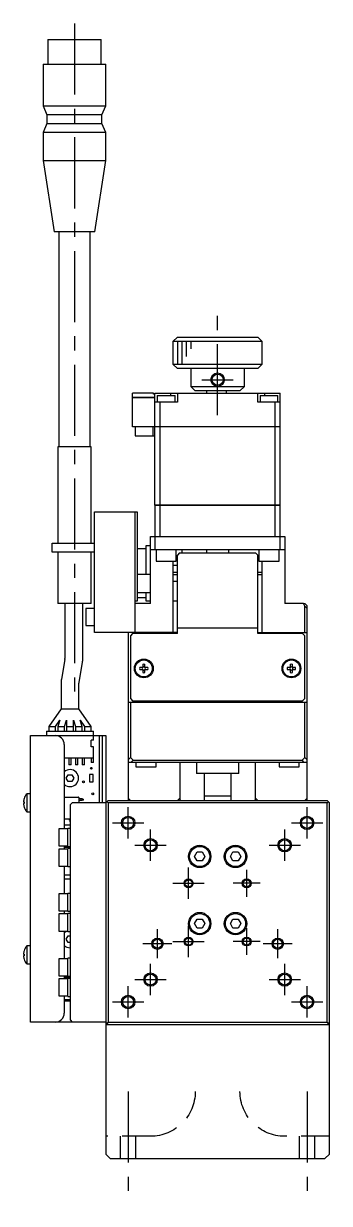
# Model space of a CAD drawing. Extents: x 0 to 729, y -8 to 650.
# Drawn here: x 279.2 to 347.6, y 0 to 263.5 of the extents above; entities that cross this region are included whole.
import ezdxf

# ---------------------------------------------------------------- set-up
doc = ezdxf.new("R2010")
doc.units = 0
doc.header["$LTSCALE"] = 0.5
doc.linetypes.add('CENTER', pattern=[50.8, 31.75, -6.35, 6.35, -6.35])
doc.linetypes.add('DASHED', pattern=[19.05, 12.7, -6.35])
for name, color, linetype in [('MSM_CENTER', 1, 'CENTER'), ('MSM_CONTINUOUS', 7, 'CONTINUOUS'), ('MSM_DASHED', 4, 'DASHED'), ('MSM_NARROW', 5, 'CONTINUOUS')]:
    doc.layers.add(name, color=color, linetype=linetype)

msp = doc.modelspace()

# ---------------------------------------------------------------- linework, layer by layer
at = {"layer": 'MSM_CENTER'}
for p, q in [((290.56, 263.55), (290.56, 112.45)), ((322.56, 176.05), (322.56, 200.5)), ((319.06, 184), (326.06, 184)), ((302.56, 81.5), (302.56, 88.5)), ((342.56, 81.5), (342.56, 88.5)), ((299.06, 85), (306.06, 85)), ((339.06, 85), (346.06, 85)), ((307.56, 76.5), (307.56, 83.5)), ((337.56, 76.5), (337.56, 83.5)), ((304.06, 80), (311.06, 80)), ((334.06, 80), (341.06, 80)), ((316.06, 68), (316.06, 75)), ((329.06, 68.5), (329.06, 74.5)), ((312.56, 71.5), (319.56, 71.5)), ((332.06, 71.5), (326.06, 71.5)), ((309.11, 54.75), (309.11, 61.25)), ((316.06, 55), (316.06, 62)), ((329.06, 55.5), (329.06, 61.5)), ((336.01, 54.75), (336.01, 61.25)), ((312.36, 58), (305.86, 58)), ((312.56, 58.5), (319.56, 58.5)), ((332.06, 58.5), (326.06, 58.5)), ((339.26, 58), (332.76, 58)), ((307.56, 46.5), (307.56, 53.5)), ((337.56, 46.5), (337.56, 53.5)), ((302.56, 41.5), (302.56, 48.5)), ((304.06, 50), (311.06, 50)), ((334.06, 50), (341.06, 50)), ((342.56, 41.5), (342.56, 48.5)), ((299.06, 45), (306.06, 45)), ((339.06, 45), (346.06, 45)), ((302.56, 25), (302.56, 0)), ((342.56, 25), (342.56, 0))]:
    msp.add_line(p, q, dxfattribs=at)
at = {"layer": 'MSM_CONTINUOUS'}
for p, q in [((284.61, 260), (296.51, 260)), ((284.61, 260), (284.61, 254.5)), ((296.51, 254.5), (296.51, 260)), ((283.56, 254.5), (297.56, 254.5)), ((283.56, 254.5), (283.56, 245.2)), ((297.56, 245.2), (297.56, 254.5)), ((283.56, 245.2), (297.56, 245.2)), ((283.56, 245.2), (284.41, 243.2)), ((296.71, 243.2), (297.56, 245.2)), ((296.71, 243.2), (284.41, 243.2)), ((284.41, 243.2), (284.41, 241.2)), ((296.71, 241.2), (296.71, 243.2)), ((284.41, 241.2), (283.56, 239.2)), ((284.41, 241.2), (296.71, 241.2)), ((297.56, 239.2), (296.71, 241.2)), ((297.56, 239.2), (283.56, 239.2)), ((283.56, 239.2), (283.56, 233)), ((297.56, 233), (297.56, 239.2)), ((283.56, 233), (297.56, 233)), ((283.56, 233), (285.99, 217)), ((295.13, 217), (297.56, 233)), ((295.13, 217), (285.99, 217)), ((287.06, 217), (287.06, 169)), ((294.06, 169), (294.06, 217)), ((313.56, 193.5), (312.56, 192.5)), ((332.56, 192.5), (312.56, 192.5)), ((312.56, 192.5), (312.56, 187.5)), ((313.56, 193.5), (331.56, 193.5)), ((332.56, 192.5), (331.56, 193.5)), ((332.56, 187.5), (332.56, 192.5)), ((312.56, 187.5), (332.56, 187.5)), ((312.56, 187.5), (313.56, 186.5)), ((331.56, 186.5), (332.56, 187.5)), ((331.56, 186.5), (313.56, 186.5)), ((316.56, 186.5), (316.56, 182.5)), ((328.56, 182.5), (328.56, 186.5)), ((317.56, 181.5), (316.56, 182.5)), ((316.56, 182.5), (328.56, 182.5)), ((328.56, 182.5), (327.56, 181.5)), ((303.56, 180), (303.56, 181)), ((308.26, 181), (303.56, 181)), ((303.56, 180), (308.56, 180)), ((303.56, 173.5), (303.56, 179.99)), ((308.56, 179.99), (303.56, 179.99)), ((303.57, 180), (303.57, 179.99)), ((308.26, 180.8), (308.26, 181)), ((308.56, 180.8), (308.26, 180.8)), ((308.56, 173.5), (308.56, 181)), ((308.56, 181), (336.56, 181)), ((309.06, 180.5), (309.06, 179)), ((309.06, 180.5), (313.06, 180.5)), ((312.06, 181), (312.06, 180.5)), ((313.06, 179), (313.06, 180.5)), ((313.56, 181), (313.56, 179)), ((327.56, 181.5), (317.56, 181.5)), ((320.06, 181.5), (320.06, 181)), ((324.56, 181), (324.56, 181.5)), ((331.56, 179), (331.56, 181)), ((332.06, 180.5), (332.06, 179)), ((332.06, 180.5), (336.06, 180.5)), ((333.06, 181), (333.06, 180.5)), ((336.06, 179), (336.06, 180.5)), ((336.56, 173.5), (336.56, 181)), ((313.56, 179), (308.56, 179)), ((309.72, 173.5), (309.72, 179)), ((336.56, 179), (331.56, 179)), ((335.41, 173.5), (335.41, 179)), ((336.56, 173.5), (303.56, 173.5)), ((304.16, 173.5), (304.16, 171.5)), ((304.16, 171.5), (308.56, 171.5)), ((304.56, 173.49), (304.56, 173.5)), ((336.56, 173.49), (304.56, 173.49)), ((308.06, 173.49), (308.06, 171.5)), ((308.56, 156), (308.56, 173.49)), ((308.57, 173.5), (308.57, 173.49)), ((309.72, 173.5), (309.72, 173.49)), ((309.72, 156), (309.72, 173.49)), ((335.41, 173.5), (335.41, 173.49)), ((335.41, 156), (335.41, 173.49)), ((336.55, 173.5), (336.55, 173.49)), ((336.56, 156), (336.56, 173.49)), ((294.31, 169), (286.81, 169)), ((286.81, 169), (286.81, 147.5)), ((294.31, 147.5), (294.31, 169)), ((308.56, 156), (336.56, 156)), ((308.56, 155.99), (308.56, 146)), ((336.56, 155.99), (308.56, 155.99)), ((308.57, 156), (308.57, 155.99)), ((309.72, 156), (309.72, 155.99)), ((309.72, 149), (309.72, 155.99)), ((335.41, 156), (335.41, 155.99)), ((335.41, 149), (335.41, 155.99)), ((336.55, 156), (336.55, 155.99)), ((336.56, 146), (336.56, 155.99)), ((295.06, 127.5), (295.06, 154.5)), ((295.06, 154.5), (304.56, 154.5)), ((304.06, 154.5), (304.06, 127.5)), ((304.56, 154.5), (304.56, 134.5)), ((307.56, 149), (337.56, 149)), ((307.56, 134), (307.56, 149)), ((337.56, 149), (337.56, 134)), ((285.56, 145.5), (285.56, 147.5)), ((285.56, 147.5), (295.06, 147.5)), ((295.06, 145.5), (285.56, 145.5)), ((286.81, 145.5), (286.81, 134)), ((294.31, 134), (294.31, 145.5)), ((306.56, 146.25), (304.56, 146.25)), ((306.56, 140.5), (306.56, 147)), ((306.56, 147), (307.56, 147)), ((337.56, 146), (307.56, 146)), ((308.81, 146), (308.81, 143.5)), ((313.31, 143.5), (313.31, 146)), ((314.06, 145.3), (313.56, 144.8)), ((314.06, 145.3), (331.06, 145.3)), ((314.56, 146), (314.56, 145.3)), ((320.06, 146), (320.06, 145.3)), ((325.06, 145.3), (325.06, 146)), ((331.56, 144.8), (331.06, 145.3)), ((331.81, 146), (331.81, 143.5)), ((336.31, 143.5), (336.31, 146)), ((308.81, 143.5), (313.31, 143.5)), ((312.56, 143.5), (312.56, 127.3)), ((313.56, 142.5), (312.56, 142.5)), ((313.56, 127.3), (313.56, 144.8)), ((331.56, 127.3), (331.56, 144.8)), ((331.81, 143.5), (336.31, 143.5)), ((332.56, 127.3), (332.56, 143.5)), ((307.56, 140.5), (304.56, 140.5)), ((312.56, 141), (313.56, 141)), ((312.56, 140.5), (313.56, 140.5)), ((331.56, 141), (332.56, 141)), ((331.56, 140.5), (332.56, 140.5)), ((312.56, 139), (313.56, 139)), ((304.56, 134.5), (304.06, 134.5)), ((304.56, 136.5), (307.56, 136.5)), ((306.56, 135.25), (304.56, 135.25)), ((306.56, 134.5), (306.56, 136.5)), ((307.56, 134.5), (306.56, 134.5)), ((313.56, 134.5), (312.56, 134.5)), ((294.31, 134), (286.81, 134)), ((288.43, 134), (288.43, 121.69)), ((292.43, 121.69), (292.43, 134)), ((293.06, 132.9), (293.06, 129.1)), ((295.06, 132.9), (293.06, 132.9)), ((307.56, 134), (304.06, 134)), ((341.76, 134), (337.56, 134)), ((342.06, 133.39), (341.76, 134)), ((341.76, 134), (342.06, 134)), ((342.06, 134), (342.56, 133.5)), ((342.06, 127.5), (342.06, 133.39)), ((342.56, 132.89), (342.06, 133.39)), ((342.56, 90), (342.56, 133.5)), ((293.06, 129.1), (295.06, 129.1)), ((313.56, 127.5), (295.06, 127.5)), ((302.56, 127.5), (302.56, 90)), ((303.56, 127.3), (303.06, 126.8)), ((303.06, 126.8), (303.06, 112.8)), ((313.56, 127.3), (303.56, 127.3)), ((331.56, 128.5), (313.56, 128.5)), ((331.56, 127.5), (342.56, 127.5)), ((341.56, 127.3), (331.56, 127.3)), ((342.06, 126.8), (341.56, 127.3)), ((342.06, 112.8), (342.06, 126.8)), ((288.42, 121.51), (287.64, 117.11)), ((291.58, 116.41), (292.36, 120.82)), ((305.82, 119.74), (305.14, 119.74)), ((305.14, 119.26), (305.82, 119.26)), ((305.82, 120.42), (305.82, 119.74)), ((305.82, 119.26), (305.82, 118.58)), ((306.3, 119.74), (306.3, 120.42)), ((306.98, 119.74), (306.3, 119.74)), ((306.3, 119.26), (306.98, 119.26)), ((306.3, 118.58), (306.3, 119.26)), ((338.82, 119.74), (338.14, 119.74)), ((338.14, 119.26), (338.82, 119.26)), ((338.82, 120.42), (338.82, 119.74)), ((338.82, 119.26), (338.82, 118.58)), ((339.3, 119.74), (339.3, 120.42)), ((339.98, 119.74), (339.3, 119.74)), ((339.3, 119.26), (339.98, 119.26)), ((339.3, 118.58), (339.3, 119.26)), ((287.56, 116.24), (287.56, 110.5)), ((291.56, 110.5), (291.56, 116.24)), ((302.56, 112), (342.56, 112)), ((303.06, 112.8), (303.56, 112.3)), ((303.06, 112), (303.06, 99.61)), ((303.56, 112.3), (341.56, 112.3)), ((312.56, 112.3), (312.56, 112)), ((314.31, 112), (314.31, 112.3)), ((317.56, 112.3), (317.56, 112.2)), ((317.56, 112.2), (327.56, 112.2)), ((317.56, 112.2), (317.76, 112)), ((327.36, 112), (327.56, 112.2)), ((327.56, 112.2), (327.56, 112.3)), ((330.81, 112.3), (330.81, 112)), ((332.56, 112), (332.56, 112.3)), ((341.56, 112.3), (342.06, 112.8)), ((342.06, 99.61), (342.06, 112)), ((287.56, 110.5), (284.81, 106.5)), ((287.56, 110.5), (291.56, 110.5)), ((294.31, 106.5), (291.56, 110.5)), ((284.31, 105.5), (284.31, 104.5)), ((284.31, 105.5), (294.81, 105.5)), ((284.81, 106.5), (286.31, 106.5)), ((284.81, 106.5), (284.81, 105.5)), ((286.31, 106.5), (287.31, 107.95)), ((286.31, 105.5), (286.31, 106.5)), ((287.31, 107.95), (286.81, 106.5)), ((286.81, 106.5), (288.31, 106.5)), ((286.81, 106.5), (286.81, 105.5)), ((288.31, 106.5), (288.81, 107.95)), ((288.31, 105.5), (288.31, 106.5)), ((288.81, 107.95), (288.81, 105.5)), ((288.81, 106.5), (290.31, 106.5)), ((290.31, 107.95), (290.81, 106.5)), ((290.31, 105.5), (290.31, 107.95)), ((290.81, 106.5), (292.31, 106.5)), ((290.81, 106.5), (290.81, 105.5)), ((292.31, 106.5), (291.81, 107.95)), ((291.81, 107.95), (292.81, 106.5)), ((292.31, 105.5), (292.31, 106.5)), ((292.81, 106.5), (294.31, 106.5)), ((292.81, 106.5), (292.81, 105.5)), ((294.31, 105.5), (294.31, 106.5)), ((294.81, 103.5), (294.81, 105.5)), ((280.76, 40.5), (280.76, 104.5)), ((280.76, 104.5), (297.56, 104.5)), ((294.81, 103.5), (294.31, 103.5)), ((294.31, 102), (294.31, 103.5)), ((296.06, 104.5), (296.06, 89.5)), ((296.76, 104.5), (296.76, 89.5)), ((297.56, 104.5), (297.56, 11)), ((288.26, 102.5), (288.26, 83.65)), ((294.81, 102), (294.31, 102)), ((294.81, 98.5), (294.81, 102)), ((288.26, 99.5), (294.81, 99.5)), ((288.31, 98), (288.26, 98)), ((288.31, 98), (288.31, 99.5)), ((289.31, 99.5), (289.31, 98)), ((289.81, 98), (289.31, 98)), ((289.81, 98), (289.81, 99.5)), ((290.81, 99.5), (290.81, 98)), ((291.31, 98), (290.81, 98)), ((291.31, 98), (291.31, 99.5)), ((292.31, 99.5), (292.31, 98)), ((292.81, 98), (292.31, 98)), ((292.81, 98), (292.81, 99.5)), ((294.31, 99.5), (294.31, 98.5)), ((294.81, 98.5), (294.31, 98.5)), ((302.56, 99.11), (303.06, 99.61)), ((342.56, 98.5), (302.56, 98.5)), ((303.06, 99.61), (303.68, 99)), ((303.68, 99), (303.18, 98.5)), ((303.68, 99), (341.45, 99)), ((304.31, 98.5), (304.31, 97.5)), ((308.81, 97.5), (308.81, 98.5)), ((314.08, 98.5), (314.08, 90.5)), ((317.81, 98.5), (317.81, 96)), ((327.31, 96), (327.31, 98.5)), ((331.05, 90.5), (331.05, 98.5)), ((336.31, 98.5), (336.31, 97.5)), ((340.81, 97.5), (340.81, 98.5)), ((341.45, 99), (342.06, 99.61)), ((341.95, 98.5), (341.45, 99)), ((342.06, 99.61), (342.56, 99.11)), ((288.7, 95), (289.13, 95.75)), ((289.13, 94.25), (288.7, 95)), ((289.13, 95.75), (290, 95.75)), ((290, 95.75), (290.43, 95)), ((290.43, 95), (290, 94.25)), ((294.73, 95.78), (293.93, 95.78)), ((293.93, 95.78), (293.93, 94.17)), ((294.73, 94.17), (294.73, 95.78)), ((304.31, 97.5), (308.81, 97.5)), ((327.31, 96), (317.81, 96)), ((319.56, 96), (319.56, 90)), ((325.56, 90), (325.56, 96)), ((336.31, 97.5), (340.81, 97.5)), ((290, 94.25), (289.13, 94.25)), ((293.93, 94.17), (294.73, 94.17)), ((279.18, 89.7), (279.31, 89.7)), ((279.31, 90.45), (279.31, 90.43)), ((279.31, 89.7), (279.31, 89.3)), ((279.87, 91.5), (279.87, 87.5)), ((280.76, 91.5), (279.87, 91.5)), ((288.26, 90.76), (291.41, 90.76)), ((291.51, 90.65), (291.51, 89.5)), ((291.51, 90.42), (292.25, 90.42)), ((292.25, 89.99), (291.51, 89.99)), ((291.95, 90.42), (291.95, 89.99)), ((292.25, 90.42), (292.31, 90.31)), ((292.31, 90.11), (292.25, 89.99)), ((292.31, 90.31), (292.56, 90.31)), ((292.56, 90.11), (292.31, 90.11)), ((292.56, 90.11), (292.56, 90.31)), ((297.56, 89.5), (298.06, 90)), ((298.06, 89.5), (297.81, 89.75)), ((298.06, 90), (347.06, 90)), ((303.06, 90), (302.56, 90.5)), ((314.08, 90.5), (313.58, 90)), ((314.26, 90), (314.08, 90.5)), ((325.56, 91), (319.56, 91)), ((331.05, 90.5), (330.87, 90)), ((331.55, 90), (331.05, 90.5)), ((342.56, 90.5), (342.06, 90)), ((347.06, 90), (347.56, 89.5)), ((347.31, 89.75), (347.06, 89.5)), ((279.31, 89.3), (279.18, 89.3)), ((279.31, 88.57), (279.31, 88.55)), ((279.87, 87.5), (280.76, 87.5)), ((290.06, 89.5), (289.56, 89)), ((289.56, 89), (289.56, 41)), ((297.56, 89.5), (290.06, 89.5)), ((347.06, 89.5), (298.06, 89.5)), ((298.06, 89.5), (298.06, 40.5)), ((347.06, 40.5), (347.06, 89.5)), ((347.56, 11), (347.56, 89.5)), ((289.56, 85.86), (288.26, 85.86)), ((289.56, 84.5), (288.26, 84.5)), ((287.06, 83.65), (287.06, 79.85)), ((289.06, 83.65), (287.06, 83.65)), ((289.06, 79.75), (289.06, 83.75)), ((289.56, 83.75), (289.06, 83.75)), ((287.06, 79.85), (289.06, 79.85)), ((287.06, 79.15), (287.06, 75.35)), ((289.06, 79.15), (287.06, 79.15)), ((288.26, 79.85), (288.26, 79.15)), ((289.56, 79.5), (288.26, 79.5)), ((289.06, 79.75), (289.56, 79.75)), ((289.06, 75.25), (289.06, 79.25)), ((289.56, 79.25), (289.06, 79.25)), ((317.41, 77.5), (317.99, 78.5)), ((317.99, 76.5), (317.41, 77.5)), ((317.99, 78.5), (319.14, 78.5)), ((319.14, 76.5), (317.99, 76.5)), ((319.14, 78.5), (319.72, 77.5)), ((319.72, 77.5), (319.14, 76.5)), ((325.41, 77.5), (325.99, 78.5)), ((325.99, 76.5), (325.41, 77.5)), ((325.99, 78.5), (327.14, 78.5)), ((327.14, 76.5), (325.99, 76.5)), ((327.14, 78.5), (327.72, 77.5)), ((327.72, 77.5), (327.14, 76.5)), ((287.06, 75.35), (289.06, 75.35)), ((288.26, 75.35), (288.26, 69.15)), ((289.06, 75.25), (289.56, 75.25)), ((288.26, 73.37), (289.56, 73.37)), ((289.56, 72.44), (288.26, 72.44)), ((287.06, 69.15), (287.06, 65.35)), ((289.06, 69.15), (287.06, 69.15)), ((288.26, 69.24), (289.06, 69.24)), ((289.06, 65.25), (289.06, 69.25)), ((289.56, 69.25), (289.06, 69.25)), ((287.06, 65.35), (289.06, 65.35)), ((287.06, 64.65), (287.06, 60.85)), ((289.06, 64.65), (287.06, 64.65)), ((288.26, 65.35), (288.26, 64.65)), ((289.06, 65.25), (289.56, 65.25)), ((289.06, 60.75), (289.06, 64.75)), ((289.56, 64.75), (289.06, 64.75)), ((317.41, 62.5), (317.99, 63.5)), ((317.99, 63.5), (319.14, 63.5)), ((319.14, 63.5), (319.72, 62.5)), ((325.41, 62.5), (325.99, 63.5)), ((325.99, 63.5), (327.14, 63.5)), ((327.14, 63.5), (327.72, 62.5)), ((287.06, 60.85), (289.06, 60.85)), ((288.26, 60.85), (288.26, 54.65)), ((289.06, 60.75), (289.56, 60.75)), ((317.99, 61.5), (317.41, 62.5)), ((319.14, 61.5), (317.99, 61.5)), ((319.72, 62.5), (319.14, 61.5)), ((325.99, 61.5), (325.41, 62.5)), ((327.14, 61.5), (325.99, 61.5)), ((327.72, 62.5), (327.14, 61.5)), ((288.7, 59), (289.13, 59.75)), ((289.13, 58.25), (288.7, 59)), ((289.13, 59.75), (289.56, 59.75)), ((289.56, 58.25), (289.13, 58.25)), ((279.18, 55.7), (279.31, 55.7)), ((279.31, 56.45), (279.31, 56.43)), ((279.31, 55.7), (279.31, 55.3)), ((279.87, 57.5), (279.87, 53.5)), ((280.76, 57.5), (279.87, 57.5)), ((279.31, 55.3), (279.18, 55.3)), ((279.31, 54.57), (279.31, 54.55)), ((279.87, 53.5), (280.76, 53.5)), ((287.06, 54.65), (287.06, 50.85)), ((289.06, 54.65), (287.06, 54.65)), ((289.06, 54.66), (288.26, 54.66)), ((289.06, 50.75), (289.06, 54.75)), ((289.56, 54.75), (289.06, 54.75)), ((287.06, 50.85), (289.06, 50.85)), ((287.06, 50.15), (287.06, 46.35)), ((289.06, 50.15), (287.06, 50.15)), ((288.26, 50.85), (288.26, 50.15)), ((289.56, 50.5), (288.26, 50.5)), ((289.06, 50.75), (289.56, 50.75)), ((289.06, 46.25), (289.06, 50.25)), ((289.56, 50.25), (289.06, 50.25)), ((287.06, 46.35), (289.06, 46.35)), ((288.26, 46.35), (288.26, 42.5)), ((289.56, 45.5), (288.26, 45.5)), ((289.56, 45.2), (288.26, 45.2)), ((289.06, 46.25), (289.56, 46.25)), ((297.56, 40.5), (280.76, 40.5)), ((289.56, 41), (290.06, 40.5)), ((298.06, 40), (297.56, 40.5)), ((297.56, 40), (347.56, 40)), ((297.81, 40.25), (298.06, 40.5)), ((298.06, 40.5), (347.06, 40.5)), ((347.06, 40.5), (347.31, 40.25)), ((347.56, 40.5), (347.06, 40)), ((297.56, 11), (298.56, 10)), ((346.56, 10), (347.56, 11)), ((298.56, 10), (346.56, 10))]:
    msp.add_line(p, q, dxfattribs=at)
for centre, radius in [((322.56, 184), 1.23), ((306.06, 119.5), 2.1), ((306.06, 119.5), 1.9), ((339.06, 119.5), 2.1), ((339.06, 119.5), 1.9), ((294.33, 97.2), 0.2), ((292.56, 94.17), 0.2), ((294.64, 91.48), 0.2), ((302.56, 85), 1.23), ((342.56, 85), 1.23), ((307.56, 80), 1.23), ((318.56, 77.5), 2.5), ((318.56, 77.5), 2.25), ((326.56, 77.5), 2.5), ((326.56, 77.5), 2.25), ((337.56, 80), 1.23), ((316.06, 71.5), 0.783), ((329.06, 71.5), 0.783), ((318.56, 62.5), 2.5), ((318.56, 62.5), 2.25), ((326.56, 62.5), 2.5), ((326.56, 62.5), 2.25), ((309.11, 58), 1.01), ((316.06, 58.5), 0.783), ((329.06, 58.5), 0.783), ((336.01, 58), 1.01), ((307.56, 50), 1.23), ((337.56, 50), 1.23), ((302.56, 45), 1.23), ((342.56, 45), 1.23)]:
    msp.add_circle(centre, radius, dxfattribs=at)
for centre, radius, start, end in [((287.43, 121.69), 1, 350, 0), ((287.43, 121.69), 5, 350, 0), ((306.06, 119.5), 0.95, 165.3667, 194.6333), ((306.06, 119.5), 0.365, 138.8496, 221.1504), ((306.06, 119.5), 0.95, 75.3667, 104.6333), ((306.06, 119.5), 0.365, 48.8496, 131.1504), ((306.06, 119.5), 0.365, 228.8496, 311.1504), ((306.06, 119.5), 0.365, 318.8496, 41.1504), ((306.06, 119.5), 0.95, 345.3667, 14.6333), ((339.06, 119.5), 0.95, 165.3667, 194.6333), ((339.06, 119.5), 0.365, 138.8496, 221.1504), ((339.06, 119.5), 0.95, 75.3667, 104.6333), ((339.06, 119.5), 0.365, 48.8496, 131.1504), ((339.06, 119.5), 0.365, 228.8496, 311.1504), ((339.06, 119.5), 0.365, 318.8496, 41.1504), ((339.06, 119.5), 0.95, 345.3667, 14.6333), ((292.56, 116.24), 5, 170, 180), ((292.56, 116.24), 1, 170, 180), ((306.06, 119.5), 0.95, 255.3667, 284.6333), ((339.06, 119.5), 0.95, 255.3667, 284.6333), ((286.26, 102.5), 2, 0, 90), ((289.56, 95), 1.9, 226.8264, 133.1735), ((282.36, 89.5), 3.19, 163.0947, 176.4097), ((282.36, 89.5), 3.2, 141.3178, 162.73), ((291.41, 90.65), 0.1, 0, 90), ((282.36, 89.5), 3.19, 183.5903, 196.9053), ((282.36, 89.5), 3.2, 197.27, 218.6822), ((289.56, 85.61), 0.2, 90, 270), ((289.56, 59), 1.9, 105.2575, 133.1736), ((282.36, 55.5), 3.19, 163.0947, 176.4097), ((282.36, 55.5), 3.2, 141.3178, 162.73), ((289.56, 59), 1.9, 226.8264, 270), ((282.36, 55.5), 3.19, 183.5903, 196.9053), ((282.36, 55.5), 3.2, 197.27, 218.6822), ((286.26, 42.5), 2, 270, 0)]:
    msp.add_arc(centre, radius, start, end, dxfattribs=at)
at = {"layer": 'MSM_DASHED'}
for p, q in [((307.56, 15), (297.56, 15)), ((300.81, 15), (300.81, 10)), ((304.31, 10), (304.31, 15)), ((347.56, 15), (337.56, 15)), ((340.81, 15), (340.81, 10)), ((344.31, 10), (344.31, 15))]:
    msp.add_line(p, q, dxfattribs=at)
at = {"layer": 'MSM_DASHED', "extrusion": (0, 0, -1)}
for centre, start, end in [((-307.56, 25), 180, 270), ((-337.56, 25), 270, 0)]:
    msp.add_arc(centre, 10, start, end, dxfattribs=at)
at = {"layer": 'MSM_NARROW'}
for p, q in [((313.56, 192.5), (313.56, 187.5)), ((314.56, 192.5), (314.56, 187.5)), ((315.56, 192.5), (315.56, 189.2)), ((316.56, 192.5), (316.56, 190.9))]:
    msp.add_line(p, q, dxfattribs=at)
for centre, radius in [((322.56, 184), 1.5), ((302.56, 85), 1.5), ((342.56, 85), 1.5), ((307.56, 80), 1.5), ((337.56, 80), 1.5), ((316.06, 71.5), 1), ((329.06, 71.5), 1), ((309.11, 58), 1.25), ((316.06, 58.5), 1), ((329.06, 58.5), 1), ((336.01, 58), 1.25), ((307.56, 50), 1.5), ((337.56, 50), 1.5), ((302.56, 45), 1.5), ((342.56, 45), 1.5)]:
    msp.add_circle(centre, radius, dxfattribs=at)

doc.saveas('drawing.dxf')
